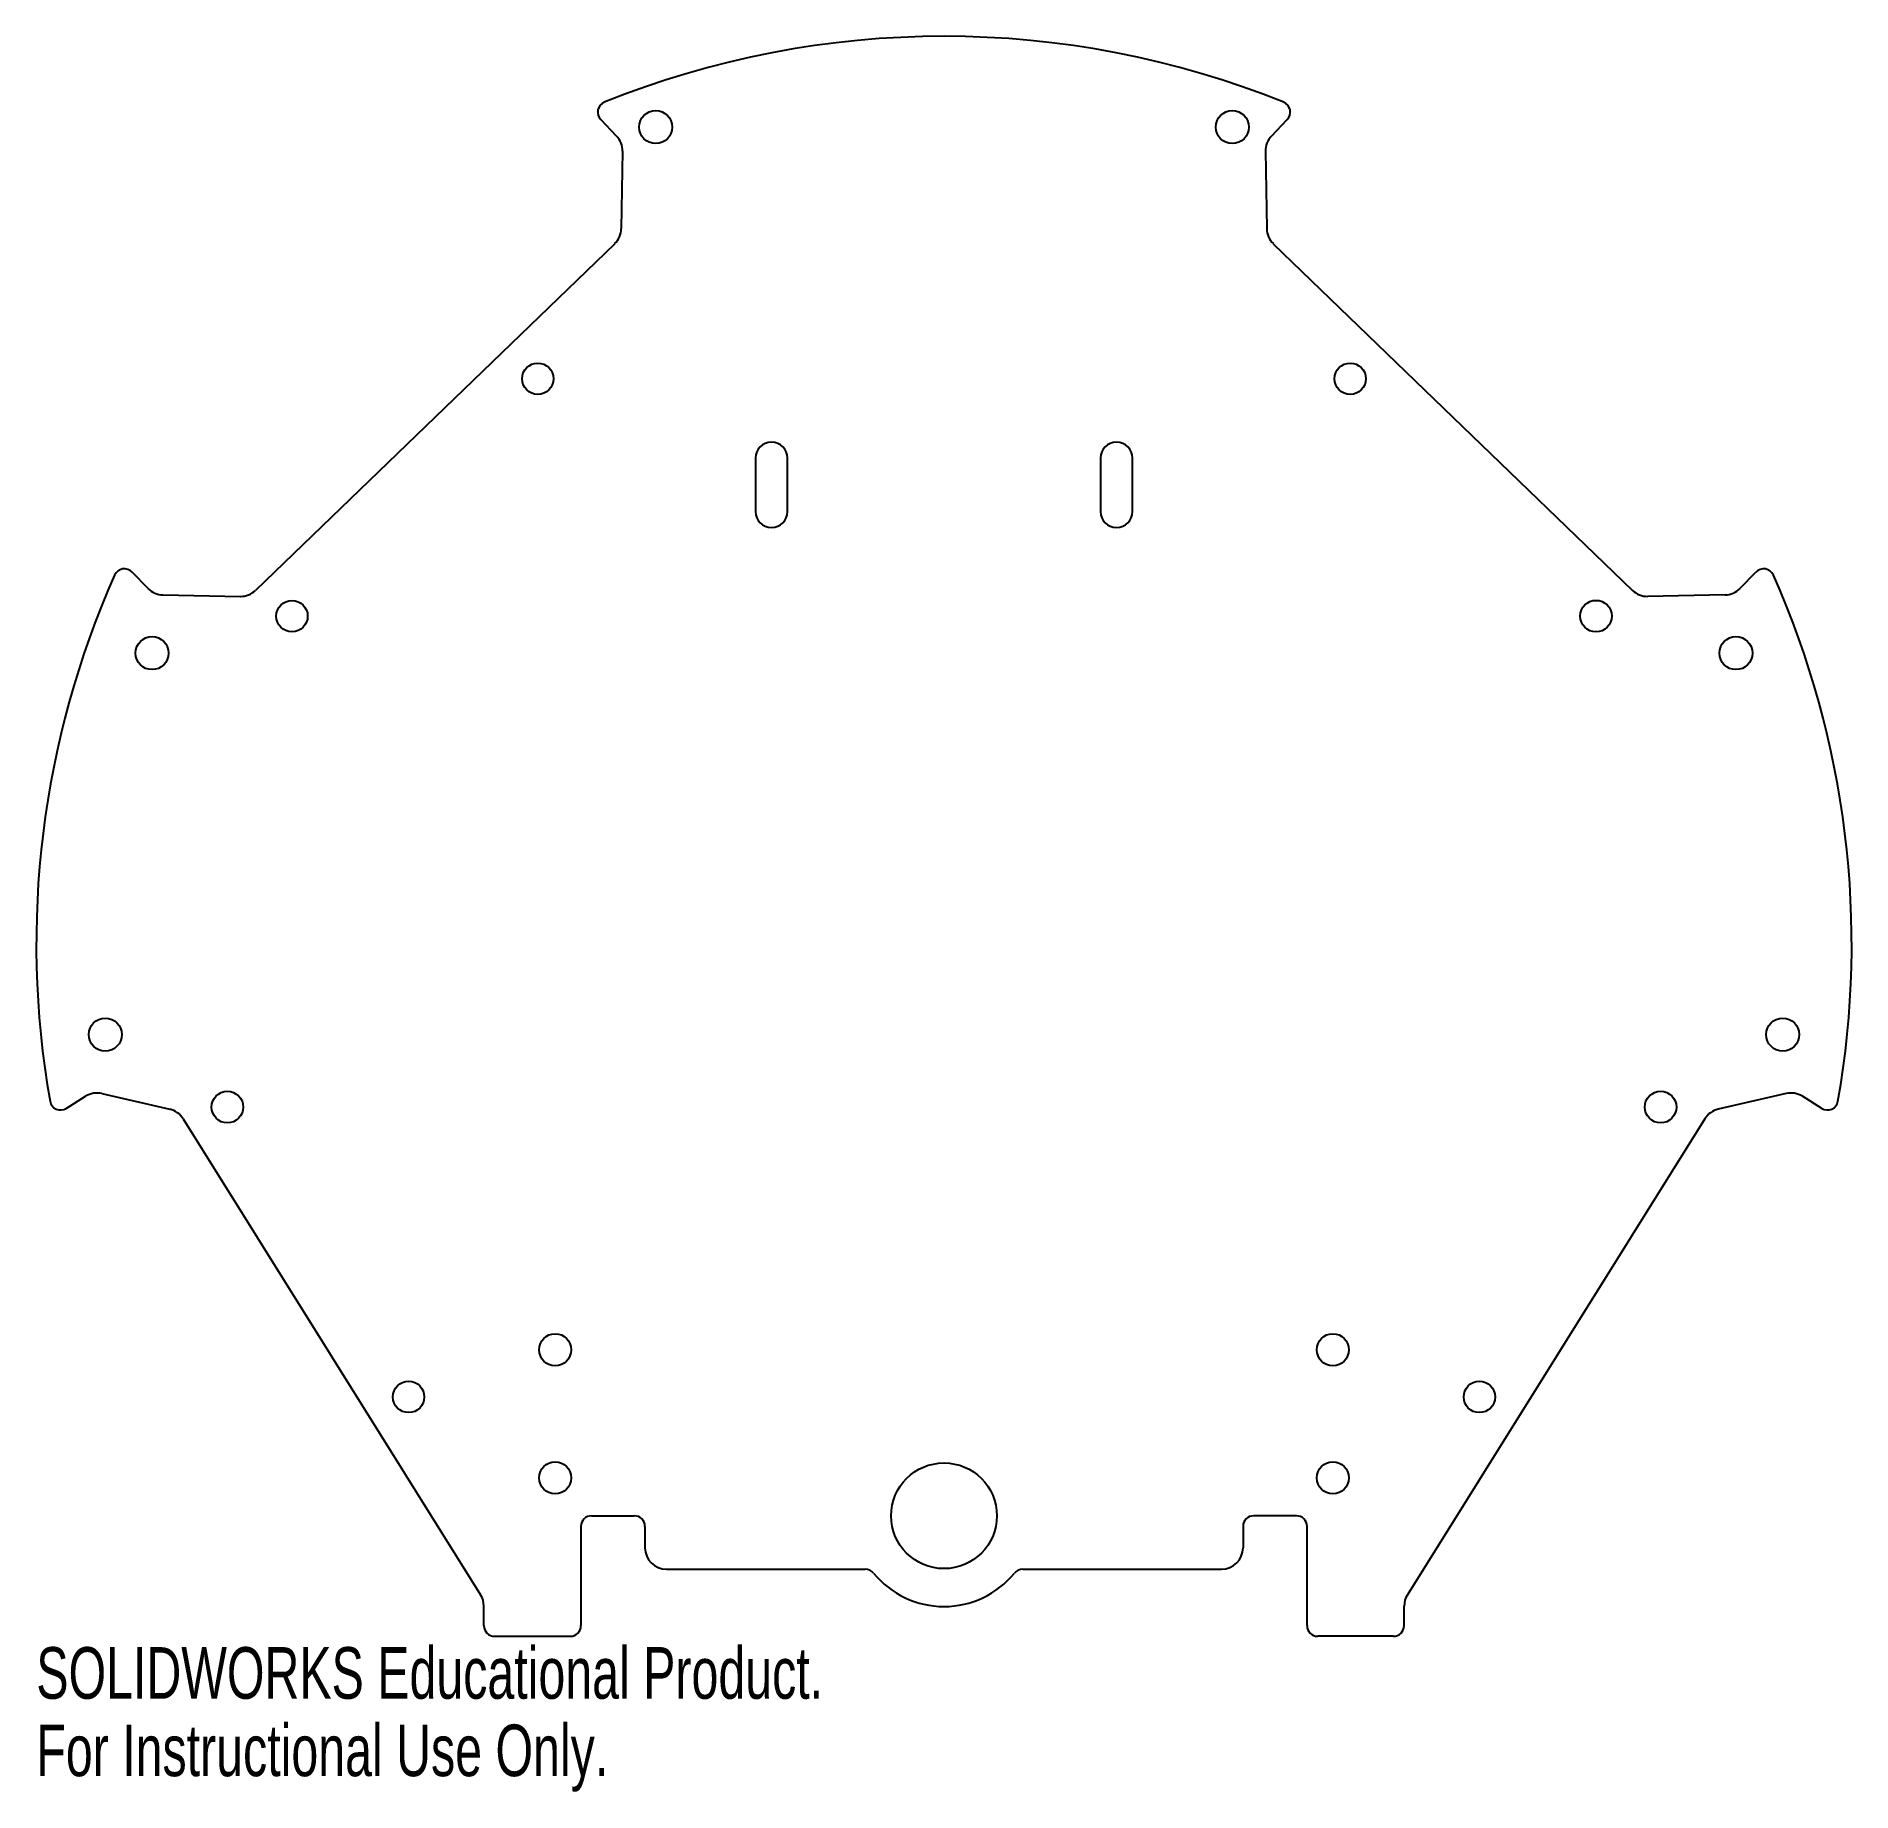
# Model space of a CAD drawing. Header units: millimetres. Extents: x -85 to 85, y -79 to 85.
import ezdxf

# ---------------------------------------------------------------- set-up
doc = ezdxf.new("R2010")
doc.units = ezdxf.units.MM
doc.styles.add('SLDTEXTSTYLE0', font='TXT', dxfattribs={"width": 0.7})

msp = doc.modelspace()

# ---------------------------------------------------------------- linework, layer by layer
at = {"color": 7, "linetype": 'Continuous', "lineweight": 25}
for p, q in [((-30.67, 75.66), (-32.15, 77.2)), ((30.67, 75.66), (32.15, 77.2)), ((-30.1, 74.24), (-30.23, 66.99)), ((30.1, 74.24), (30.23, 66.99)), ((-30.84, 65.58), (-64.47, 33.11)), ((30.84, 65.58), (64.47, 33.11)), ((-17.65, 45.5), (-17.65, 40.5)), ((-14.65, 40.5), (-14.65, 45.5)), ((14.65, 45.5), (14.65, 40.5)), ((17.65, 40.5), (17.65, 45.5)), ((-74.54, 33.29), (-76.03, 34.83)), ((74.54, 33.29), (76.03, 34.83)), ((-73.14, 32.68), (-65.89, 32.55)), ((73.14, 32.68), (65.89, 32.55)), ((-82.2, -15.4), (-80.38, -14.26)), ((-78.87, -14.01), (-72.5, -15.48)), ((78.87, -14.01), (72.5, -15.48)), ((82.2, -15.4), (80.38, -14.26)), ((-71.25, -16.37), (-43.4, -60.95)), ((71.25, -16.37), (43.4, -60.95)), ((-33, -53.55), (-29, -53.55)), ((33, -53.55), (29, -53.55)), ((-34, -54.55), (-34, -63.83)), ((-28, -54.55), (-28, -56.55)), ((28, -54.55), (28, -56.55)), ((34, -63.83), (34, -54.55)), ((-26, -58.55), (-7.37, -58.55)), ((7.37, -58.55), (26, -58.55)), ((-43.09, -63.83), (-43.09, -62.01)), ((43.09, -63.83), (43.09, -62.01)), ((-42.09, -64.83), (-35, -64.83)), ((42.09, -64.83), (35, -64.83))]:
    msp.add_line(p, q, dxfattribs=at)
for centre, radius in [((-27, 76.5), 1.55), ((27, 76.5), 1.55), ((-38.04, 52.93), 1.47), ((38.04, 52.93), 1.47), ((-61.06, 30.7), 1.47), ((61.06, 30.7), 1.48), ((-74.16, 27.24), 1.55), ((74.16, 27.24), 1.55), ((-78.54, -8.49), 1.55), ((78.54, -8.49), 1.55), ((-67.1, -15.28), 1.48), ((67.1, -15.28), 1.48), ((-36.41, -38), 1.5), ((36.41, -38), 1.5), ((-50.14, -42.42), 1.47), ((50.14, -42.42), 1.47), ((-36.41, -50), 1.5), ((0, -53.55), 4.95), ((36.41, -50), 1.5)]:
    msp.add_circle(centre, radius, dxfattribs=at)
for centre, radius, start, end in [((0, 0), 85, 68.0243, 111.9757), ((-31.43, 77.9), 1, 111.9757, 224), ((31.43, 77.9), 1, 316, 68.0243), ((-32.1, 74.27), 2, 359, 44), ((32.1, 74.27), 2, 136, 181), ((-32.23, 67.02), 2, 314, 359), ((32.23, 67.02), 2, 181, 226), ((-16.15, 45.5), 1.5, 0, 180), ((16.15, 45.5), 1.5, 0, 180), ((-16.15, 40.5), 1.5, 180, 0), ((16.15, 40.5), 1.5, 180, 0), ((0, 0), 85, 156.0243, 189.9757), ((-76.75, 34.13), 1, 44, 156.0243), ((76.75, 34.13), 1, 23.9757, 136), ((0, 0), 85, 350.0243, 23.9757), ((-73.11, 34.68), 2, 224, 269), ((-65.86, 34.55), 2, 269, 314), ((65.86, 34.55), 2, 226, 271), ((73.11, 34.68), 2, 271, 316), ((-82.73, -14.55), 1, 189.9757, 302), ((-79.32, -15.96), 2, 77, 122), ((79.32, -15.96), 2, 58, 103), ((82.73, -14.55), 1, 238, 350.0243), ((-72.95, -17.43), 2, 32, 77), ((72.95, -17.43), 2, 103, 148), ((-33, -54.55), 1, 90, 180), ((-29, -54.55), 1, 0, 90), ((29, -54.55), 1, 90, 180), ((33, -54.55), 1, 0, 90), ((-26, -56.55), 2, 180, 270), ((26, -56.55), 2, 270, 0), ((-7.37, -59.55), 1, 39.1667, 90), ((0, -53.55), 8.5, 219.1667, 320.8333), ((7.37, -59.55), 1, 90, 140.8333), ((-45.09, -62.01), 2, 0, 32), ((45.09, -62.01), 2, 148, 180), ((-42.09, -63.83), 1, 180, 270), ((-35, -63.83), 1, 270, 0), ((35, -63.83), 1, 180, 270), ((42.09, -63.83), 1, 270, 0)]:
    msp.add_arc(centre, radius, start, end, dxfattribs=at)

# ---------------------------------------------------------------- texts
at = {"color": 7, "linetype": 'Continuous', "char_height": 4.8336, "attachment_point": 1, "style": 'SLDTEXTSTYLE0'}
for s, insert in [('SOLIDWORKS Educational Product.', (-85, -65.85)), ('For Instructional Use Only.', (-85, -73.1))]:
    msp.add_mtext(s, dxfattribs=dict(at, insert=insert))

doc.saveas('drawing.dxf')
